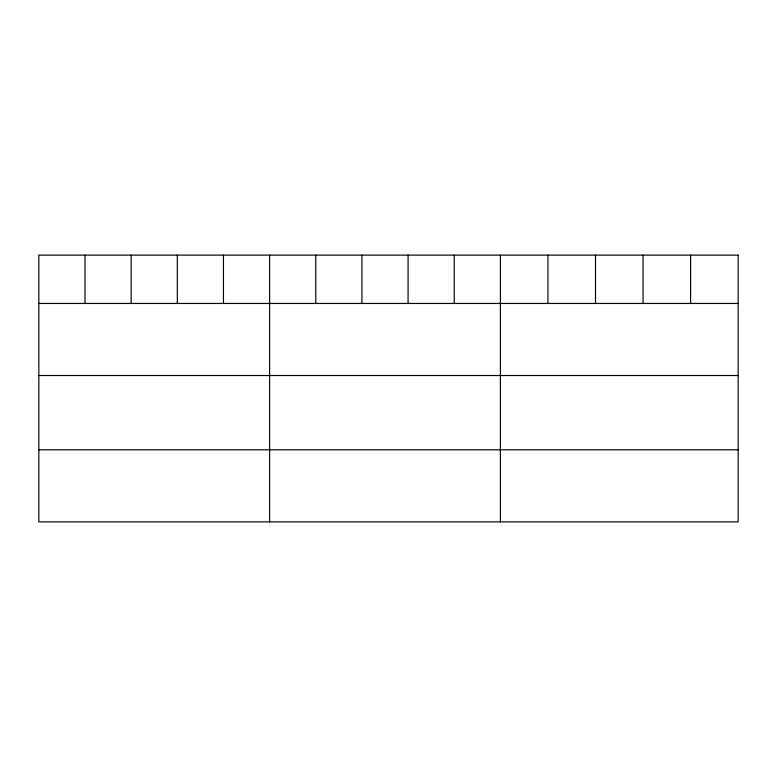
<?xml version="1.0" encoding="UTF-8"?>
<svg xmlns="http://www.w3.org/2000/svg" width="777" height="777" viewBox="0 0 777 777"><rect width="100%" height="100%" fill="white"/><g stroke="black" fill="none" stroke-linecap="round" stroke-linejoin="round"><path stroke-width="1.17" d="M38.85 303.457L738.15 303.457M38.85 375.534L738.15 375.534M38.85 449.796L738.15 449.796M690.598 255.128L690.598 303.457M643.045 255.128L643.045 303.457M595.493 255.128L595.493 303.457M547.94 255.128L547.94 303.457M500.388 255.128L500.388 521.872M454.234 255.128L454.234 303.457M408.08 255.128L408.08 303.457M361.927 255.128L361.927 303.457M315.773 255.128L315.773 303.457M269.619 255.128L269.619 521.872M223.465 255.128L223.465 303.457M177.311 255.128L177.311 303.457M131.158 255.128L131.158 303.457M85.004 255.128L85.004 303.457M738.15 255.128L38.85 255.128L38.85 521.872L738.15 521.872L738.15 255.128"/></g></svg>
